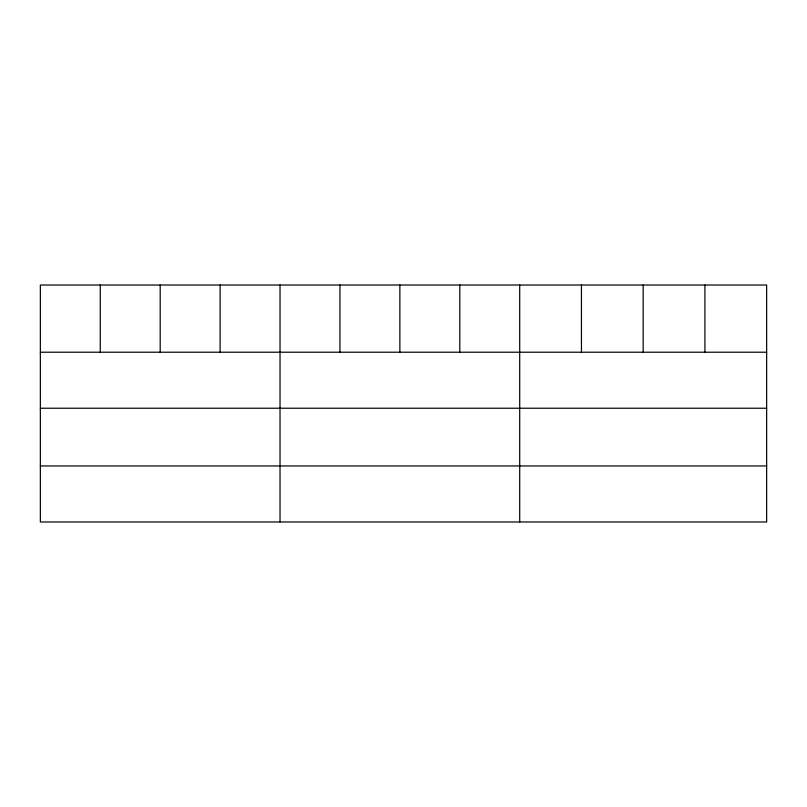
<?xml version="1.0" encoding="UTF-8"?>
<svg xmlns="http://www.w3.org/2000/svg" width="807" height="807" viewBox="0 0 807 807"><rect width="100%" height="100%" fill="white"/><g stroke="black" fill="none" stroke-linecap="round" stroke-linejoin="round"><path stroke-width="1.21" d="M766.65 408.231L766.65 285.022L40.35 285.022L40.35 521.978L766.65 521.978L766.65 408.231L40.35 408.231M40.35 352.215L766.65 352.215M40.35 465.952L766.65 465.952M704.914 285.022L704.914 352.215M643.179 285.022L643.179 352.215M581.443 285.022L581.443 352.215M519.708 285.022L519.708 521.978M459.788 285.022L459.788 352.215M399.868 285.022L399.868 352.215M339.949 285.022L339.949 352.215M280.029 285.022L280.029 521.978M220.109 285.022L220.109 352.215M160.19 285.022L160.19 352.215M100.27 285.022L100.27 352.215"/></g></svg>
